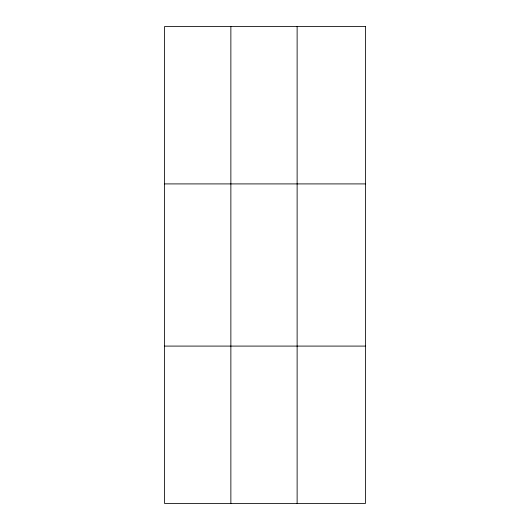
<?xml version="1.0" encoding="UTF-8"?>
<svg xmlns="http://www.w3.org/2000/svg" width="530" height="530" viewBox="0 0 530 530"><rect width="100%" height="100%" fill="white"/><g stroke="black" fill="none" stroke-linecap="round" stroke-linejoin="round"><path stroke-width="0.79" d="M230.868 503.5L230.868 26.5M297.125 503.5L297.125 26.5M164.605 183.91L365.395 183.91M164.605 346.09L365.395 346.09M365.395 26.5L365.395 503.5L164.605 503.5L164.605 26.5L365.395 26.5"/></g></svg>
